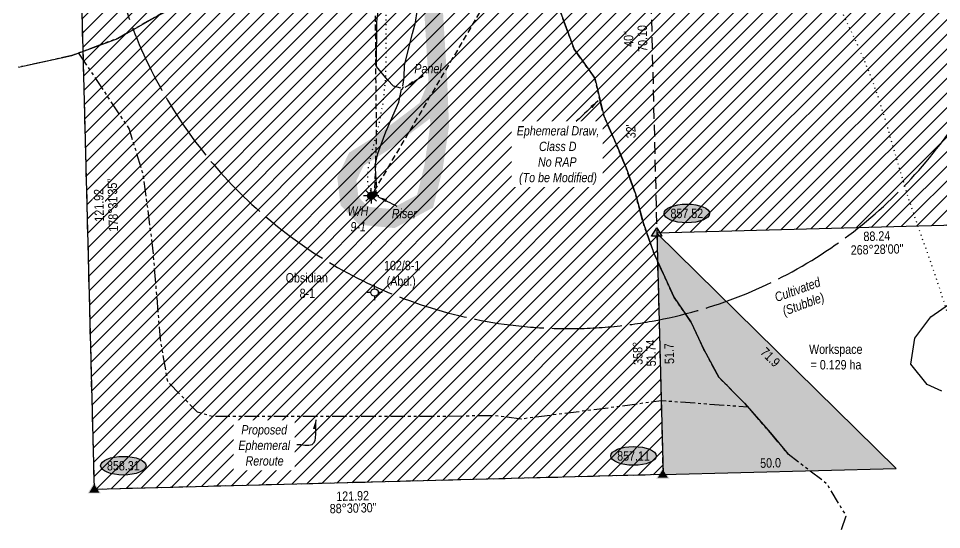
# Model space of a CAD drawing. Extents: x 628807 to 631965, y 5904616 to 5907588.
# Drawn here: x 628835 to 629824, y 5904616 to 5905163 of the extents above; entities that cross this region are included whole.
import ezdxf
from ezdxf.enums import TextEntityAlignment as Align

# ---------------------------------------------------------------- set-up
doc = ezdxf.new("R2010")
doc.units = 0
doc.header["$LTSCALE"] = 5
for name, pattern in [('foc-ACCESSROAD', [3.75, 2.5, -1.25]), ('foc-BUFFER', [16.75, 15, -1.75]), ('foc-DOT', [1, 0.2, -0.8]), ('foc-TIELINE', [1.875, 1.25, -0.625]), ('foc-TOPO-ephemeral', [6.25, 3.125, -0.625, 0.625, -0.625, 0.625, -0.625]), ('UG_PIPE', [1.875, 1.25, -0.625])]:
    doc.linetypes.add(name, pattern=pattern)
for name, color, linetype in [('ABADATA-DRILL', 8, 'foc-DOT'), ('AS-CABLE', 224, 'foc-CABLE'), ('AS-PIPE-UG', 44, 'UG_PIPE'), ('AS-ROADS', 254, 'Continuous'), ('AS-SYMBOL', 7, 'Continuous'), ('AUX-BUFFER', 7, 'foc-BUFFER'), ('C-WS', 13, 'foc-ACCESSROAD'), ('C-WS-S', 13, 'Continuous'), ('F-WS-S', 190, 'Continuous'), ('L-BD', 7, 'Continuous'), ('L-MON', 1, 'Continuous'), ('L-TIE', 7, 'foc-TIELINE'), ('P-ELEVATION', 7, 'Continuous'), ('P-PROPOSED', 10, 'Continuous'), ('P-PROPOSED-EXISTING-H', 59, 'Continuous'), ('P-TEMP-H', 41, 'Continuous'), ('P-TEMP_WORKSPACE', 46, 'Continuous'), ('T-DRAW', 143, 'foc-TOPO-ephemeral'), ('WETLAND', 143, 'Continuous'), ('WETLAND-T', 146, 'Continuous')]:
    doc.layers.add(name, color=color, linetype=linetype)
for name, color, linetype, lineweight in [('AS-GENERAL', 48, 'Continuous', 18), ('C-WS-T', 13, 'Continuous', 9), ('F-WS-T', 190, 'Continuous', 9), ('P-TEMP-T', 46, 'Continuous', 18), ('T-TEXT', 48, 'Continuous', 18)]:
    doc.layers.add(name, color=color, linetype=linetype, lineweight=lineweight)
doc.styles.add('80', font='ARIALN.TTF', dxfattribs={"height": 10})
doc.styles.add('80CG', font='ARIALN.TTF', dxfattribs={"height": 10})
doc.styles.add('80L', font='ARIALN.TTF', dxfattribs={"height": 10})
doc.styles.add('80LS', font='ARIALNI.TTF', dxfattribs={"height": 10})
doc.styles.add('foc-LtypeFont', font='ARIALN.TTF', dxfattribs={"height": 7.35})
doc.linetypes.add('foc-CABLE', pattern='A,2,-1,["C",foc-LtypeFont,S=0.2,R=0,X=-0.625,Y=-0.75],-1.24,8', length=12.24)
doc.linetypes.add('foc-TOPO-flowdirection-NOLINE', pattern='A,0,[">",foc-LtypeFont,S=0.3,R=0,X=0,Y=-0.945],-20,[">",foc-LtypeFont,S=0.3,R=0,X=0,Y=-0.945],0', length=20)
doc.dimstyles.new('Compass 5 000', dxfattribs={"dimscale": 5, "dimtxt": 9, "dimasz": 2, "dimexe": 0.2, "dimexo": 0.0625, "dimgap": 0.5, "dimtad": 0, "dimtih": 1, "dimtoh": 1, "dimzin": 0, "dimdsep": 46, "dimtxsty": '80CG', "dimcen": 0.1, "dimse1": 1, "dimse2": 1, "dimclrd": 256, "dimclrt": 256, "dimaunit": 1, "dimadec": 4, "dimazin": 0, "dimtfac": 0.06, "dimtofl": 0, "dimtmove": 0, "dimatfit": 1, "dimfxl": 0.2, "dimtolj": 1, "dimtzin": 0, "dimlwd": -1, "dimarcsym": 0})

# ---------------------------------------------------------------- blocks, each defined once
blk = doc.blocks.new('RISER')
h = blk.add_hatch(color=255)
h.dxf.hatch_style = 1
edge = h.paths.add_edge_path()
edge.add_arc((0, 0), 0.7, 0, 360)
blk.add_hatch(color=48).paths.add_polyline_path([(0.58, -0.15), (-0.58, -0.15, 0.774597)])
at = {"color": 48}
blk.add_line((-0.58, -0.15), (0.58, -0.15), dxfattribs=at)
blk.add_circle((0, 0), 0.6, dxfattribs=at)
blk = doc.blocks.new('we')
at = {"layer": 'P-ELEVATION'}
h = blk.add_hatch(color=111, dxfattribs=at)
h.dxf.hatch_style = 1
edge = h.paths.add_edge_path()
edge.add_ellipse((0, 0), major_axis=(-24.38, 0), ratio=0.410256, start_angle=0, end_angle=360)
at = {"layer": 'P-ELEVATION', "color": 7, "flags": 128}
blk.add_lwpolyline([(0, 0, 12.5, 0, 0), (-12.42, -6.43, 0, 0, 0)], format="xyseb", dxfattribs=at)
at = {"layer": 'P-ELEVATION', "color": 7}
blk.add_ellipse((0, 0), major_axis=(-24.38, 0), ratio=0.410256, dxfattribs=at)
at = {"layer": 'P-ELEVATION', "style": '80'}
blk.add_attdef('ELEVATION', text='', height=10, dxfattribs=at).set_placement((0, 0), align=Align.MIDDLE_CENTER)
blk = doc.blocks.new('GABD')
for p, q in [((-0.81, 0), (-1.62, 0)), ((0, 0.81), (0, 1.62)), ((1.62, 0), (0.81, 0)), ((0, -0.81), (0, -1.62))]:
    blk.add_line(p, q)
blk.add_circle((0, 0), 0.8)
blk = doc.blocks.new('GAS')
h = blk.add_hatch(color=255)
h.dxf.hatch_style = 1
edge = h.paths.add_edge_path()
edge.add_arc((0, 0), 0.9, 0, 360)
for p, q in [((-0.81, 0), (-1.62, 0)), ((-0.57, 0.57), (-1.14, 1.14)), ((0, 0.81), (0, 1.62)), ((0.57, 0.57), (1.14, 1.14)), ((1.62, 0), (0.81, 0)), ((-0.57, -0.57), (-1.14, -1.14)), ((0, -0.81), (0, -1.62)), ((1.14, -1.14), (0.57, -0.57))]:
    blk.add_line(p, q)
blk.add_circle((0, 0), 0.8)
blk = doc.blocks.new('STRIA')
blk.add_hatch(color=255).paths.add_polyline_path([(-0.04, 1.52), (-1.47, -0.87), (1.39, -0.87)])
blk = doc.blocks.new('STRIAA')
blk.add_blockref('STRIA', (0, 0))
blk = doc.blocks.new('STRIB')
at = {"color": 1}
blk.add_solid([(-1.12, -0.67), (-0.04, 1.13), (1.04, -0.67)], dxfattribs=at)
blk = doc.blocks.new('STRIBB')
blk.add_blockref('STRIB', (0, 0))
blk = doc.blocks.new('STRICC')
for name in ['STRIAA', 'STRIBB']:
    blk.add_blockref(name, (0, 0))
blk = doc.blocks.new('fdspike')
blk.add_blockref('STRICC', (0, 0))
blk = doc.blocks.new('TRIA')
blk.add_hatch(color=255).paths.add_polyline_path([(-0.04, 1.52), (-1.47, -0.87), (1.39, -0.87)])
blk = doc.blocks.new('TRIAA')
blk.add_blockref('TRIA', (0, 0))
blk = doc.blocks.new('TRIB')
at = {"color": 1}
blk.add_lwpolyline([(-1.12, -0.67), (-0.04, 1.13), (1.04, -0.67)], close=True, dxfattribs=at)
blk = doc.blocks.new('TRIBB')
blk.add_blockref('TRIB', (0, 0))
blk = doc.blocks.new('TRICC')
for name in ['TRIAA', 'TRIBB']:
    blk.add_blockref(name, (0, 0))
blk = doc.blocks.new('plspike')
blk.add_blockref('TRICC', (0, 0))

msp = doc.modelspace()

# ---------------------------------------------------------------- hatches: boundary and pattern name
at = {"layer": 'P-PROPOSED-EXISTING-H'}
h = msp.add_hatch(dxfattribs=at)
h.set_pattern_fill('ANSI31', color=256, scale=3.5, style=0)
h.set_pattern_definition([(45, (740.722, -435.575), (-7.857724106, 7.857724106), [])])
h.paths.add_polyline_path([(629203.796, 5905275.714), (629183.937, 5905874.297), (629934.047, 5905894.359), (629959.537, 5904945.014), (629518.617, 5904933.214), (629525.212, 5904674.684), (628916.052, 5904658.819), (628900.382, 5905268.004), (629075.769, 5905272.346)])
at = {"layer": 'P-TEMP-H'}
h = msp.add_hatch(color=256, dxfattribs=at)
h.dxf.hatch_style = 1
h.paths.add_polyline_path([(629518.617, 5904933.214), (629525.212, 5904674.684), (629775.047, 5904681.191)])

# ---------------------------------------------------------------- linework, layer by layer
at = {"layer": 'ABADATA-DRILL', "flags": 128}
for points in [[(629212.153, 5904978.634), (629212.153, 5904978.634), (629211.9, 5904978.727), (629210.116, 5904981.779), (629208.586, 5904990.089), (629209.924, 5905005.032), (629214.677, 5905024.921), (629220.731, 5905048.446), (629225.582, 5905073.84), (629228.295, 5905100.625), (629228.752, 5905129.349), (629228.443, 5905158.702), (629228.574, 5905188.366), (629228.051, 5905218.213), (629227.371, 5905248.306), (629226.353, 5905277.939), (629223.959, 5905306.684), (629220.991, 5905338.114), (629220.34, 5905368.958), (629223.008, 5905400.993), (629227.482, 5905434.63), (629232.71, 5905469.937), (629235.824, 5905503.886), (629235.882, 5905543.503), (629235.084, 5905581.495), (629234.418, 5905621.943), (629233.671, 5905663.488), (629232.872, 5905703.331), (629230.746, 5905745.938), (629226.919, 5905790.4), (629222.248, 5905834.587), (629217.887, 5905880.235), (629213.709, 5905926.537), (629208.261, 5905973.505), (629203.52, 5906020.242), (629199.383, 5906065.045), (629193.955, 5906114.914), (629189.694, 5906160.564), (629188.507, 5906174.538)], [(629653.94, 5905336.026), (629653.554, 5905335.515), (629651.906, 5905335.42), (629649.277, 5905336.447), (629648.317, 5905334.97), (629648.741, 5905330.48), (629649.115, 5905325.989), (629648.783, 5905321.728), (629647.036, 5905317.978), (629646.324, 5905316.558), (629646.234, 5905316.205), (629644.416, 5905315.005), (629643.906, 5905318.992), (629645.771, 5905322.095), (629647.31, 5905324.339), (629644.607, 5905326.214), (629643.361, 5905331.482), (629644.307, 5905340.712), (629642.303, 5905348.059), (629639.288, 5905350.377), (629637.971, 5905343.738), (629638.072, 5905341.89), (629638.273, 5905340.045), (629638.588, 5905337.702), (629639.477, 5905334.476), (629641.186, 5905330.572), (629643.35, 5905326.48), (629646.021, 5905322.102), (629649.779, 5905316.453), (629654.474, 5905309.431), (629659.811, 5905300.925), (629665.067, 5905291.716), (629670.03, 5905282.25), (629674.448, 5905272.618), (629678.235, 5905262.268), (629681.946, 5905251.066), (629685.993, 5905238.523), (629690.669, 5905224.997), (629696.568, 5905210.605), (629703.682, 5905195.696), (629711.671, 5905179.91), (629720.403, 5905162.544), (629729.539, 5905143.289), (629738.919, 5905122.39), (629747.988, 5905100.082), (629756.235, 5905076.751), (629763.809, 5905052.451), (629771.275, 5905026.596), (629778.905, 5905000.247), (629787.159, 5904973.065), (629796.698, 5904944.617), (629807.429, 5904914.652), (629818.188, 5904883.687), (629828.467, 5904851.959), (629838.522, 5904819.324), (629849.111, 5904785.453), (629860.612, 5904751.157), (629873.902, 5904715.461), (629888.709, 5904679.205), (629897.416, 5904658.569)]]:
    msp.add_lwpolyline(points, dxfattribs=at)
at = {"layer": 'AS-CABLE', "flags": 128}
for points in [[(629246.332, 5905090.454), (629247.762, 5905099.924), (629248.297, 5905112.954), (629256.827, 5905147.079), (629260.167, 5905158.834), (629263.567, 5905183.129), (629260.072, 5905240.259), (629257.387, 5905258.459), (629250.967, 5905265.559), (629247.542, 5905267.124), (629245.972, 5905267.964)], [(629244.327, 5905088.364), (629236.577, 5905090.564), (629229.862, 5905097.174), (629218.362, 5905111.539), (629218.412, 5905159.314), (629223.737, 5905199.679), (629246.482, 5905206.199), (629246.372, 5905211.339), (629244.242, 5905241.839), (629244.462, 5905266.539)], [(629218.032, 5904983.164), (629218.302, 5904985.259), (629217.192, 5905002.554), (629216.752, 5905005.869), (629219.552, 5905018.449), (629228.187, 5905041.774), (629242.057, 5905073.359), (629245.112, 5905087.334)]]:
    msp.add_lwpolyline(points, dxfattribs=at)
at = {"layer": 'AS-CABLE', "const_width": 1.5, "flags": 128}
msp.add_lwpolyline([(629245.602, 5905086.814), (629246.947, 5905089.904)], dxfattribs=at)
at = {"layer": 'AS-PIPE-UG', "flags": 128}
msp.add_lwpolyline([(629008.402, 5905883.099), (629073.847, 5905885.084), (629149.147, 5905884.654), (629171.567, 5905884.734), (629180.732, 5905883.934), (629185.547, 5905883.974), (629190.267, 5905882.249), (629192.537, 5905877.059), (629193.512, 5905867.619), (629196.827, 5905830.749), (629200.082, 5905783.284), (629204.652, 5905719.004), (629209.547, 5905599.314), (629216.827, 5905485.594), (629216.667, 5905353.379), (629216.327, 5905326.124), (629216.842, 5905291.459), (629216.537, 5905204.999), (629217.247, 5905103.539), (629218.042, 5905036.279), (629215.942, 5904975.704)], dxfattribs=at)
at = {"layer": 'AS-ROADS', "const_width": 20, "flags": 128}
msp.add_lwpolyline([(629233.433, 5905929.256), (629284.047, 5905094.174), (629272.592, 5905066.164), (629224.922, 5905030.189), (629196.622, 5905012.329), (629186.422, 5904991.194), (629189.327, 5904967.414), (629204.307, 5904951.774), (629235.607, 5904948.819), (629270.267, 5904967.289), (629279.402, 5905003.964), (629285.927, 5905048.349), (629284.047, 5905094.174)], dxfattribs=at)
at = {"layer": 'C-WS', "flags": 128}
msp.add_lwpolyline([(628900.382, 5905268.004), (629509.612, 5905283.484), (629525.212, 5904674.684), (628916.052, 5904658.819)], close=True, dxfattribs=at)
at = {"layer": 'P-TEMP_WORKSPACE'}
msp.add_lwpolyline([(629518.617, 5904933.214), (629525.212, 5904674.684), (629775.047, 5904681.191)], close=True, dxfattribs=at)
at = {"layer": 'WETLAND'}
msp.add_lwpolyline([(629823.793, 5904764.082), (629808.035, 5904771.068), (629790.756, 5904792.853), (629794.988, 5904820.798), (629812.148, 5904843.535), (629835.598, 5904859.952)], dxfattribs=at)

# ---------------------------------------------------------------- block references
at = {"layer": 'AS-SYMBOL', "xscale": 5.00000000000002, "yscale": 5.00000000000002, "zscale": 5.00000000000002}
msp.add_blockref('RISER', (629215.717, 5904974.744), dxfattribs=at)
at = {"layer": 'C-WS-S', "xscale": 4.998401599999999, "yscale": 4.998401599999999, "zscale": 4.998401599999999}
msp.add_blockref('GAS', (629212.512, 5904973.134), dxfattribs=at)
at = {"layer": 'F-WS-S', "color": 6, "xscale": 5.00000000000002, "yscale": 5.00000000000002, "zscale": 5.00000000000002}
msp.add_blockref('GABD', (629216.161, 5904869.657), dxfattribs=at)
at = {"layer": 'L-MON', "xscale": 5.00000000000002, "yscale": 5.00000000000002, "zscale": 5.00000000000002}
for name, p in [('plspike', (629518.617, 5904933.214)), ('fdspike', (629525.212, 5904674.684)), ('fdspike', (628916.052, 5904658.819))]:
    msp.add_blockref(name, p, dxfattribs=at)
at = {"layer": 'P-ELEVATION'}
for p, values in [((629550.694, 5904954.288), {'ELEVATION': '857.52'}), ((629493.618, 5904694.656), {'ELEVATION': '857.11'}), ((628947.017, 5904684.179), {'ELEVATION': '858.31'})]:
    msp.add_blockref('we', p, dxfattribs=at).add_auto_attribs(values)

# ---------------------------------------------------------------- texts
at = {"layer": 'AS-CABLE', "insert": (629258.469, 5905114.39), "char_height": 9.9968, "attachment_point": 1, "style": '80L'}
msp.add_mtext_dynamic_manual_height_columns('\\pi0.33093;{\\fArial Narrow|b0|i1|c0|p34;Panel}', width=29.88172, gutter_width=50, heights=[0], dxfattribs=at)
at = {"layer": 'AS-GENERAL', "insert": (629231.368, 5904959.192), "char_height": 9.9968, "attachment_point": 1, "style": '80L'}
msp.add_mtext_dynamic_manual_height_columns('\\pi3.2694;{\\fArial Narrow|b0|i1|c0|p34;Riser}', width=33.69931, gutter_width=50, heights=[0], dxfattribs=at)
at = {"layer": 'C-WS-T', "char_height": 10, "attachment_point": 1, "style": '80L'}
for s, width, insert in [('\\pi0.97116;{\\fArial Narrow|b0|i1|c0|p34;W/H\\P\\pi4.109;9-1}', 23.14287, (629186.194, 5904961.736)), ('\\pi9.4877;Obsidian\\P\\pi24.416;8-1', 62.80905, (629111.452, 5904890.36))]:
    msp.add_mtext_dynamic_manual_height_columns(s, width=width, gutter_width=50, heights=[0], dxfattribs=dict(at, insert=insert))
at = {"layer": 'F-WS-T', "insert": (629221.655, 5904903.501), "char_height": 10, "attachment_point": 1, "style": '80L'}
msp.add_mtext_dynamic_manual_height_columns('\\pi4.6342;102/8-1\\P\\pi7.4821;(Abd.)', width=44.77325, gutter_width=50, heights=[0], dxfattribs=at)
at = {"layer": 'L-BD', "color": 3, "style": '80L'}
for s, rotation, p in [("40''", 91.4727, (629488.256, 5905141.172)), ('70.10', 91.4727, (629503.246, 5905141.557)), ("32'", 91.4727, (629490.758, 5905042.2)), ('358°', 91.4613, (629498.113, 5904804.531)), ('51.74', 91.4613, (629512.354, 5904804.895))]:
    msp.add_text(s, height=9.9968, rotation=rotation, dxfattribs=at).set_placement(p, align=Align.MIDDLE)
at = {"layer": 'L-BD', "style": '80L'}
for s, height, rotation, p in [("178°31'35''", 9.9968, 91.473476, (628935.676, 5904963.19)), ('88.24', 9.9968, 1.533, (629754.268, 5904930.022)), ("268°28'00''", 9.9968, 1.533, (629754.649, 5904915.781)), ("88°30'30''", 9.9936, 1.4919, (629193.305, 5904638.818))]:
    msp.add_text(s, height=height, rotation=rotation, dxfattribs=at).set_placement(p, align=Align.MIDDLE)
at = {"layer": 'P-TEMP-T', "style": '80L'}
for s, rotation, p in [('51.7', 91.4613, (629531.908, 5904804.204)), ('71.9', 315.4966, (629640.175, 5904800.43)), ('50.0', 1.4919, (629640.406, 5904687.185))]:
    msp.add_text(s, height=9.9968, rotation=rotation, dxfattribs=at).set_placement(p, align=Align.MIDDLE)

# ---------------------------------------------------------------- leaders
at = {"layer": 'AS-CABLE', "path_type": 1}
msp.add_leader([(629249.078, 5905089.282), (629268.321, 5905101.858)], dimstyle='Compass 5 000', override={"dimgap": 0.5, "dimtad": 0}, dxfattribs=at)
at = {"layer": 'AS-GENERAL', "path_type": 1}
msp.add_leader([(629219.677, 5904972.303), (629240.071, 5904962.048)], dimstyle='Compass 5 000', override={"dimgap": 0.5, "dimtad": 0}, dxfattribs=at)

# ---------------------------------------------------------------- next in the draw order: texts
at = {"layer": 'WETLAND-T', "insert": (629368.137, 5905047.717), "char_height": 9.9968, "attachment_point": 1, "style": '80L', "bg_fill": 2}
msp.add_mtext_dynamic_manual_height_columns('\\pi0.34013;{\\fArial Narrow|b0|i1|c0|p34;Ephemeral Draw, \\P\\pi24.227;Class D\\P\\pi23.109;No RAP\\P\\pi2.8359;(To be Modified)}', width=87.42606, gutter_width=100, heights=[0], dxfattribs=at)

# ---------------------------------------------------------------- next in the draw order: linework, layer by layer
at = {"layer": 'AUX-BUFFER', "color": 251, "linetype": 'foc-BUFFER', "flags": 128}
msp.add_lwpolyline([(628924.551, 5905317.42, 1), (629923.872, 5905344.209), (629917.172, 5905594.139, 1), (628917.851, 5905567.35)], format="xyb", close=True, dxfattribs=at)
at = {"layer": 'L-TIE'}
msp.add_line((629424.212, 5905330.814), (629212.512, 5904973.134), dxfattribs=at)
at = {"layer": 'T-DRAW', "linetype": 'foc-TOPO-flowdirection-NOLINE', "flags": 128}
msp.add_lwpolyline([(628834.644, 5905110.839), (628841.077, 5905112.114), (628891.657, 5905123.184), (628941.062, 5905141.724), (628980.522, 5905164.174), (629035.327, 5905193.394), (629066.921, 5905215.384), (629118.325, 5905228.821), (629150.265, 5905241.181), (629203.843, 5905251.103), (629253.452, 5905264.994), (629322.906, 5905264.994), (629364.578, 5905255.072), (629385.215, 5905242.636), (629400.297, 5905215.384), (629410.218, 5905183.634), (629430.062, 5905130.056), (629452.23, 5905099.021), (629461.812, 5905058.618), (629475.703, 5905026.868), (629485.625, 5905003.056), (629495.547, 5904975.274), (629504.201, 5904943.563), (629515.39, 5904911.774), (629525.312, 5904889.946), (629537.219, 5904864.149), (629555.078, 5904838.352), (629568.969, 5904808.586), (629584.844, 5904778.821), (629612.625, 5904751.039), (629640.406, 5904719.289), (629659.447, 5904696.466)], dxfattribs=at)
at = {"layer": 'T-DRAW', "flags": 128}
for points in [[(629716.285, 5904615.873), (629721.507, 5904630.449), (629700.907, 5904664.519), (629659.447, 5904696.466), (629640.406, 5904719.289), (629612.625, 5904751.039), (629584.844, 5904778.821), (629568.969, 5904808.586), (629555.078, 5904838.352), (629537.219, 5904864.149), (629525.312, 5904889.946), (629515.39, 5904911.774), (629504.201, 5904943.563), (629495.547, 5904975.274), (629485.625, 5905003.056), (629475.703, 5905026.868), (629461.812, 5905058.618), (629452.23, 5905099.021), (629430.062, 5905130.056), (629410.218, 5905183.634), (629400.297, 5905215.384), (629385.215, 5905242.636), (629364.578, 5905255.072), (629322.906, 5905264.994), (629303.877, 5905263.119), (629243.812, 5905257.229), (629203.843, 5905251.103), (629150.265, 5905241.181), (629118.325, 5905228.821), (629066.921, 5905215.384), (629035.327, 5905193.394), (628980.522, 5905164.174), (628941.062, 5905141.724), (628891.657, 5905123.184), (628841.077, 5905112.114), (628834.644, 5905110.839)], [(628899.011, 5905125.944), (628953.188, 5905044.534), (628968.245, 5904995.212), (628978.335, 5904916.912), (628986.406, 5904819.71), (628994.181, 5904774.285), (629026.072, 5904742.006), (629042.403, 5904737.17), (629285.83, 5904737.227), (629344.066, 5904738.146), (629373.321, 5904734.491), (629475.01, 5904747.405), (629523.138, 5904754.052), (629615.986, 5904747.198)]]:
    msp.add_lwpolyline(points, dxfattribs=at)

# ---------------------------------------------------------------- next in the draw order: leaders
at = {"layer": 'WETLAND-T', "color": 6, "path_type": 1}
msp.add_leader([(629455.677, 5905074.916), (629432.265, 5905052.919)], dimstyle='Compass 5 000', override={"dimgap": 0.5, "dimtad": 0}, dxfattribs=at)

# ---------------------------------------------------------------- next in the draw order: texts
at = {"layer": 'WETLAND-T', "insert": (629070.196, 5904727.662), "char_height": 9.99894, "attachment_point": 1, "style": '80L', "bg_fill": 2}
msp.add_mtext_dynamic_manual_height_columns('\\pi3.1997;{\\fArial Narrow|b0|i1|c0|p34;Proposed \\P\\pi0.058856;Ephemeral \\P\\pi7.7661;Reroute}', width=55.43925, gutter_width=50, heights=[0], dxfattribs=at)

# ---------------------------------------------------------------- next in the draw order: linework, layer by layer
at = {"layer": 'P-PROPOSED', "flags": 128}
msp.add_lwpolyline([(629959.537, 5904945.014), (629518.617, 5904933.214), (629525.212, 5904674.684), (628916.052, 5904658.819), (628900.382, 5905268.004), (629075.769, 5905272.346), (629059.697, 5905870.938), (629934.047, 5905894.359)], close=True, dxfattribs=at)

# ---------------------------------------------------------------- next in the draw order: leaders
at = {"layer": 'WETLAND-T', "path_type": 1}
msp.add_leader([(629153.301, 5904733.334), (629148.929, 5904706.683), (629132.755, 5904706.683)], dimstyle='Compass 5 000', override={"dimgap": 0.5, "dimtad": 0}, dxfattribs=at)

# ---------------------------------------------------------------- next in the draw order: texts
at = {"layer": 'L-BD', "attachment_point": 2, "style": '80L', "bg_fill": 3, "box_fill_scale": 1.15, "bg_fill_color": 256, "bg_fill_true_color": 256, "bg_fill_transparency": 0}
for insert, char_height, width, rotation in [((628915.887, 5904962.867), 9.9968, 11.66424, 91.473476), ((629192.526, 5904656.814), 9.9936, 50.61885, 1.4919)]:
    msp.add_mtext('121.92', dxfattribs=dict(at, insert=insert, char_height=char_height, width=width, rotation=rotation))
at = {"layer": 'T-TEXT', "insert": (629643.046, 5904868.535), "char_height": 9.99574, "attachment_point": 1, "rotation": 20, "style": '80LS', "bg_fill": 2}
msp.add_mtext_dynamic_manual_height_columns('\\pi0.57642;Cultivated\\P\\pi3.3822;(Stubble)', width=51.5952, gutter_width=50, heights=[0], dxfattribs=at)

# ---------------------------------------------------------------- next in the draw order: texts
at = {"layer": 'P-TEMP-T', "insert": (629681.406, 5904830.583), "char_height": 9.99574, "attachment_point": 1, "style": '80LS', "bg_fill": 2}
msp.add_mtext_dynamic_manual_height_columns('\\pi26.961;{\\fArial Narrow|b0|i0|c0|p34; \\P\\pi0.2432;Workspace\\P\\pi1.8932;= 0.129 ha}', width=57.10621, gutter_width=50, heights=[0], dxfattribs=at)

doc.saveas('drawing.dxf')
